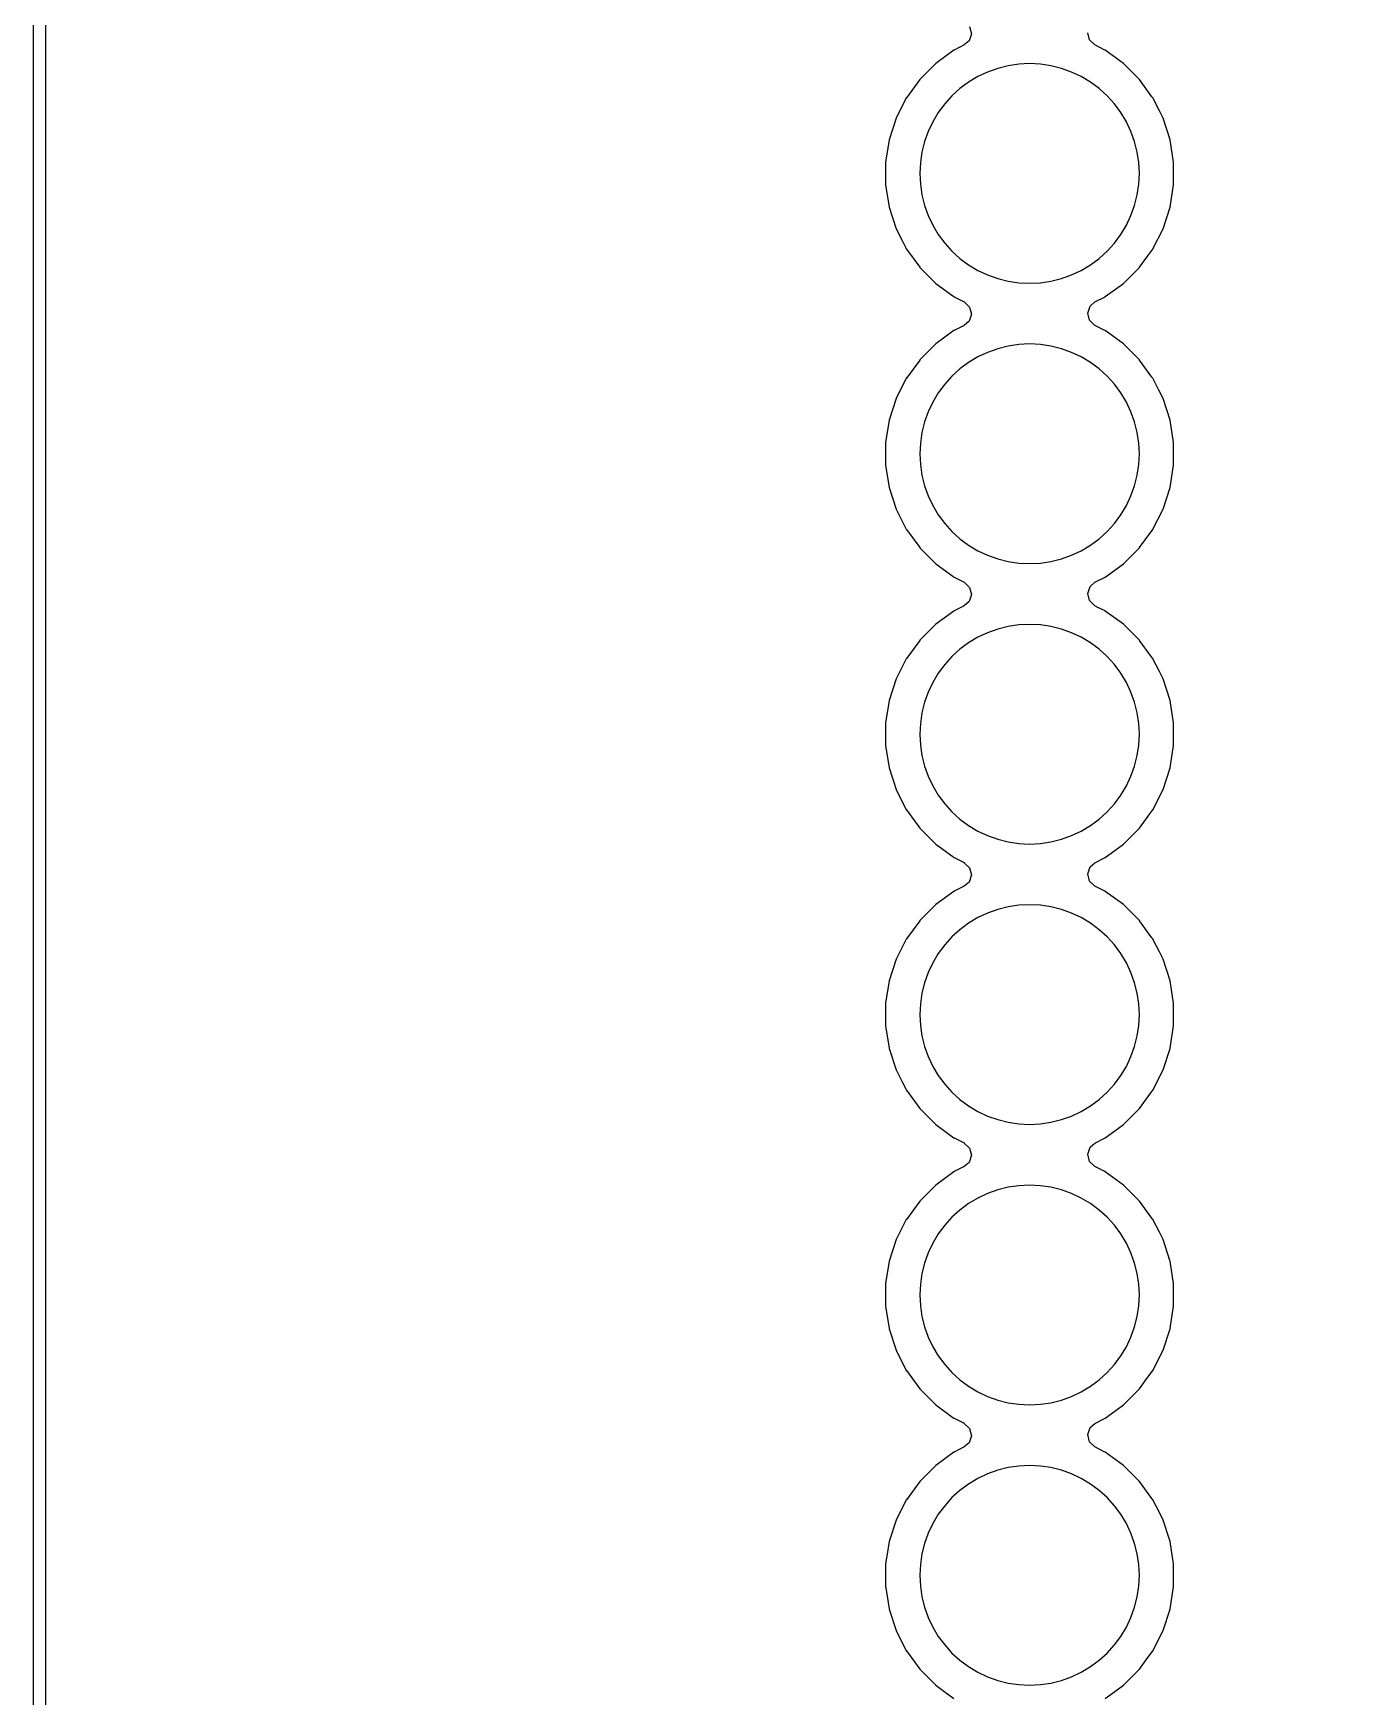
# Model space of a CAD drawing. Header units: metres. Extents: x 92.3 to 181.5, y -134.8 to -50.6.
# Drawn here: x 92.27 to 104.27, y -106.6 to -91.53 of the extents above; entities that cross this region are included whole.
import ezdxf

# ---------------------------------------------------------------- set-up
doc = ezdxf.new("R2010")
doc.units = ezdxf.units.M

msp = doc.modelspace()

# ---------------------------------------------------------------- linework, layer by layer
for points in [[(92.271, -50.576), (92.271, -134.774)], [(92.381, -50.8), (92.381, -134.55), (92.391, -134.6), (92.435, -134.65), (92.5, -134.669), (181.25, -134.669), (181.3, -134.659), (181.35, -134.615), (181.369, -134.55), (181.369, -50.8), (181.359, -50.75), (181.315, -50.7), (181.25, -50.681), (92.5, -50.681), (92.45, -50.691), (92.4, -50.735), (92.381, -50.8)], [(100.757, -91.475), (100.773, -91.54), (100.752, -91.604), (100.708, -91.641), (100.616, -91.688), (100.616, -91.688), (100.616, -91.688), (100.616, -91.688), (100.616, -91.688), (100.616, -91.688), (100.616, -91.689), (100.616, -91.689), (100.616, -91.689), (100.615, -91.689), (100.45, -91.809), (100.45, -91.809), (100.45, -91.809), (100.45, -91.809), (100.45, -91.809), (100.45, -91.809), (100.449, -91.809), (100.449, -91.809), (100.449, -91.809), (100.449, -91.809), (100.304, -91.954), (100.304, -91.954), (100.304, -91.954), (100.304, -91.954), (100.304, -91.955), (100.304, -91.955), (100.304, -91.955), (100.304, -91.955), (100.304, -91.955), (100.304, -91.955), (100.184, -92.12), (100.184, -92.121), (100.184, -92.121), (100.184, -92.121), (100.183, -92.121), (100.183, -92.121), (100.183, -92.121), (100.183, -92.121), (100.183, -92.121), (100.183, -92.121), (100.09, -92.304), (100.09, -92.304), (100.09, -92.304), (100.09, -92.304), (100.09, -92.304), (100.09, -92.304), (100.09, -92.304), (100.09, -92.304), (100.09, -92.304), (100.09, -92.304), (100.027, -92.499), (100.027, -92.499), (100.027, -92.499), (100.027, -92.499), (100.027, -92.499), (100.027, -92.499), (100.027, -92.499), (100.027, -92.499), (100.027, -92.5), (100.027, -92.5), (99.995, -92.702), (99.995, -92.702), (99.995, -92.702), (99.994, -92.702), (99.994, -92.702), (99.994, -92.702), (99.994, -92.702), (99.994, -92.702), (99.994, -92.703), (99.994, -92.703), (99.994, -92.907), (99.994, -92.907), (99.994, -92.908), (99.994, -92.908), (99.994, -92.908), (99.994, -92.908), (99.994, -92.908), (99.995, -92.908), (99.995, -92.908), (99.995, -92.908), (100.027, -93.11), (100.027, -93.11), (100.027, -93.111), (100.027, -93.111), (100.027, -93.111), (100.027, -93.111), (100.027, -93.111), (100.027, -93.111), (100.027, -93.111), (100.027, -93.111), (100.09, -93.306), (100.09, -93.306), (100.09, -93.306), (100.09, -93.306), (100.09, -93.306), (100.09, -93.306), (100.09, -93.306), (100.09, -93.306), (100.09, -93.306), (100.09, -93.306), (100.148, -93.419), (100.175, -93.472), (100.183, -93.489), (100.183, -93.489), (100.183, -93.489), (100.183, -93.489), (100.183, -93.489), (100.183, -93.489), (100.184, -93.489), (100.184, -93.489), (100.184, -93.489), (100.184, -93.49), (100.304, -93.655), (100.304, -93.655), (100.304, -93.655), (100.304, -93.655), (100.304, -93.655), (100.304, -93.655), (100.304, -93.656), (100.304, -93.656), (100.304, -93.656), (100.304, -93.656), (100.449, -93.801), (100.449, -93.801), (100.449, -93.801), (100.449, -93.801), (100.45, -93.801), (100.45, -93.801), (100.45, -93.801), (100.45, -93.801), (100.45, -93.801), (100.45, -93.801), (100.605, -93.914), (100.615, -93.921), (100.616, -93.921), (100.616, -93.921), (100.616, -93.921), (100.616, -93.922), (100.616, -93.922), (100.616, -93.922), (100.616, -93.922), (100.616, -93.922), (100.616, -93.922), (100.708, -93.968), (100.708, -93.969), (100.757, -94.015), (100.773, -94.08), (100.752, -94.144), (100.708, -94.181), (100.616, -94.228), (100.616, -94.228), (100.616, -94.228), (100.616, -94.228), (100.616, -94.228), (100.616, -94.228), (100.616, -94.229), (100.616, -94.229), (100.616, -94.229), (100.615, -94.229), (100.45, -94.349), (100.45, -94.349), (100.45, -94.349), (100.45, -94.349), (100.45, -94.349), (100.45, -94.349), (100.449, -94.349), (100.449, -94.349), (100.449, -94.349), (100.449, -94.349), (100.304, -94.494), (100.304, -94.494), (100.304, -94.494), (100.304, -94.494), (100.304, -94.495), (100.304, -94.495), (100.304, -94.495), (100.304, -94.495), (100.304, -94.495), (100.304, -94.495), (100.184, -94.66), (100.184, -94.661), (100.184, -94.661), (100.184, -94.661), (100.183, -94.661), (100.183, -94.661), (100.183, -94.661), (100.183, -94.661), (100.183, -94.661), (100.183, -94.661), (100.09, -94.844), (100.09, -94.844), (100.09, -94.844), (100.09, -94.844), (100.09, -94.844), (100.09, -94.844), (100.09, -94.844), (100.09, -94.844), (100.09, -94.844), (100.09, -94.844), (100.027, -95.039), (100.027, -95.039), (100.027, -95.039), (100.027, -95.039), (100.027, -95.039), (100.027, -95.039), (100.027, -95.039), (100.027, -95.039), (100.027, -95.04), (100.027, -95.04), (99.995, -95.242), (99.995, -95.242), (99.995, -95.242), (99.994, -95.242), (99.994, -95.242), (99.994, -95.242), (99.994, -95.242), (99.994, -95.242), (99.994, -95.243), (99.994, -95.243), (99.994, -95.447), (99.994, -95.447), (99.994, -95.448), (99.994, -95.448), (99.994, -95.448), (99.994, -95.448), (99.994, -95.448), (99.995, -95.448), (99.995, -95.448), (99.995, -95.448), (100.027, -95.65), (100.027, -95.65), (100.027, -95.651), (100.027, -95.651), (100.027, -95.651), (100.027, -95.651), (100.027, -95.651), (100.027, -95.651), (100.027, -95.651), (100.027, -95.651), (100.09, -95.846), (100.09, -95.846), (100.09, -95.846), (100.09, -95.846), (100.09, -95.846), (100.09, -95.846), (100.09, -95.846), (100.09, -95.846), (100.09, -95.846), (100.09, -95.846), (100.183, -96.029), (100.183, -96.029), (100.183, -96.029), (100.183, -96.029), (100.183, -96.029), (100.183, -96.029), (100.184, -96.029), (100.184, -96.029), (100.184, -96.029), (100.184, -96.03), (100.304, -96.195), (100.304, -96.195), (100.304, -96.195), (100.304, -96.195), (100.304, -96.195), (100.304, -96.195), (100.304, -96.196), (100.304, -96.196), (100.304, -96.196), (100.304, -96.196), (100.449, -96.341), (100.449, -96.341), (100.449, -96.341), (100.449, -96.341), (100.45, -96.341), (100.45, -96.341), (100.45, -96.341), (100.45, -96.341), (100.45, -96.341), (100.45, -96.341), (100.605, -96.454), (100.615, -96.461), (100.616, -96.461), (100.616, -96.461), (100.616, -96.461), (100.616, -96.462), (100.616, -96.462), (100.616, -96.462), (100.616, -96.462), (100.616, -96.462), (100.616, -96.462), (100.708, -96.508), (100.708, -96.509), (100.757, -96.555), (100.773, -96.62), (100.752, -96.684), (100.708, -96.721), (100.616, -96.768), (100.616, -96.768), (100.616, -96.768), (100.616, -96.768), (100.616, -96.768), (100.616, -96.768), (100.616, -96.769), (100.616, -96.769), (100.616, -96.769), (100.615, -96.769), (100.45, -96.889), (100.45, -96.889), (100.45, -96.889), (100.45, -96.889), (100.45, -96.889), (100.45, -96.889), (100.449, -96.889), (100.449, -96.889), (100.449, -96.889), (100.449, -96.889), (100.304, -97.034), (100.304, -97.034), (100.304, -97.034), (100.304, -97.034), (100.304, -97.035), (100.304, -97.035), (100.304, -97.035), (100.304, -97.035), (100.304, -97.035), (100.304, -97.035), (100.184, -97.2), (100.184, -97.201), (100.184, -97.201), (100.184, -97.201), (100.183, -97.201), (100.183, -97.201), (100.183, -97.201), (100.183, -97.201), (100.183, -97.201), (100.183, -97.201), (100.09, -97.384), (100.09, -97.384), (100.09, -97.384), (100.09, -97.384), (100.09, -97.384), (100.09, -97.384), (100.09, -97.384), (100.09, -97.384), (100.09, -97.384), (100.09, -97.384), (100.027, -97.579), (100.027, -97.579), (100.027, -97.579), (100.027, -97.579), (100.027, -97.579), (100.027, -97.579), (100.027, -97.579), (100.027, -97.579), (100.027, -97.58), (100.027, -97.58), (99.995, -97.782), (99.995, -97.782), (99.995, -97.782), (99.994, -97.782), (99.994, -97.782), (99.994, -97.782), (99.994, -97.782), (99.994, -97.782), (99.994, -97.783), (99.994, -97.783), (99.994, -97.987), (99.994, -97.987), (99.994, -97.988), (99.994, -97.988), (99.994, -97.988), (99.994, -97.988), (99.994, -97.988), (99.995, -97.988), (99.995, -97.988), (99.995, -97.988), (100.027, -98.19), (100.027, -98.19), (100.027, -98.191), (100.027, -98.191), (100.027, -98.191), (100.027, -98.191), (100.027, -98.191), (100.027, -98.191), (100.027, -98.191), (100.027, -98.191), (100.09, -98.386), (100.09, -98.386), (100.09, -98.386), (100.09, -98.386), (100.09, -98.386), (100.09, -98.386), (100.09, -98.386), (100.09, -98.386), (100.09, -98.386), (100.09, -98.386), (100.183, -98.569), (100.183, -98.569), (100.183, -98.569), (100.183, -98.569), (100.183, -98.569), (100.183, -98.569), (100.184, -98.569), (100.184, -98.569), (100.184, -98.569), (100.184, -98.57), (100.304, -98.735), (100.304, -98.735), (100.304, -98.735), (100.304, -98.735), (100.304, -98.735), (100.304, -98.735), (100.304, -98.736), (100.304, -98.736), (100.304, -98.736), (100.304, -98.736), (100.449, -98.881), (100.449, -98.881), (100.449, -98.881), (100.449, -98.881), (100.45, -98.881), (100.45, -98.881), (100.45, -98.881), (100.45, -98.881), (100.45, -98.881), (100.45, -98.881), (100.605, -98.994), (100.615, -99.001), (100.616, -99.001), (100.616, -99.001), (100.616, -99.001), (100.616, -99.002), (100.616, -99.002), (100.616, -99.002), (100.616, -99.002), (100.616, -99.002), (100.616, -99.002), (100.708, -99.048), (100.708, -99.049), (100.757, -99.095), (100.773, -99.16), (100.752, -99.224), (100.708, -99.261), (100.616, -99.308), (100.616, -99.308), (100.616, -99.308), (100.616, -99.308), (100.616, -99.308), (100.616, -99.308), (100.616, -99.309), (100.616, -99.309), (100.616, -99.309), (100.615, -99.309), (100.45, -99.429), (100.45, -99.429), (100.45, -99.429), (100.45, -99.429), (100.45, -99.429), (100.45, -99.429), (100.449, -99.429), (100.449, -99.429), (100.449, -99.429), (100.449, -99.429), (100.304, -99.574), (100.304, -99.574), (100.304, -99.574), (100.304, -99.574), (100.304, -99.575), (100.304, -99.575), (100.304, -99.575), (100.304, -99.575), (100.304, -99.575), (100.304, -99.575), (100.184, -99.74), (100.184, -99.741), (100.184, -99.741), (100.184, -99.741), (100.183, -99.741), (100.183, -99.741), (100.183, -99.741), (100.183, -99.741), (100.183, -99.741), (100.183, -99.741), (100.09, -99.924), (100.09, -99.924), (100.09, -99.924), (100.09, -99.924), (100.09, -99.924), (100.09, -99.924), (100.09, -99.924), (100.09, -99.924), (100.09, -99.924), (100.09, -99.924), (100.027, -100.119), (100.027, -100.119), (100.027, -100.119), (100.027, -100.119), (100.027, -100.119), (100.027, -100.119), (100.027, -100.119), (100.027, -100.119), (100.027, -100.12), (100.027, -100.12), (99.995, -100.322), (99.995, -100.322), (99.995, -100.322), (99.994, -100.322), (99.994, -100.322), (99.994, -100.322), (99.994, -100.322), (99.994, -100.322), (99.994, -100.323), (99.994, -100.323), (99.994, -100.527), (99.994, -100.527), (99.994, -100.528), (99.994, -100.528), (99.994, -100.528), (99.994, -100.528), (99.994, -100.528), (99.995, -100.528), (99.995, -100.528), (99.995, -100.528), (100.027, -100.73), (100.027, -100.73), (100.027, -100.731), (100.027, -100.731), (100.027, -100.731), (100.027, -100.731), (100.027, -100.731), (100.027, -100.731), (100.027, -100.731), (100.027, -100.731), (100.09, -100.926), (100.09, -100.926), (100.09, -100.926), (100.09, -100.926), (100.09, -100.926), (100.09, -100.926), (100.09, -100.926), (100.09, -100.926), (100.09, -100.926), (100.09, -100.926), (100.148, -101.039), (100.178, -101.099), (100.183, -101.109), (100.183, -101.109), (100.183, -101.109), (100.183, -101.109), (100.183, -101.109), (100.183, -101.109), (100.184, -101.109), (100.184, -101.109), (100.184, -101.109), (100.184, -101.11), (100.304, -101.275), (100.304, -101.275), (100.304, -101.275), (100.304, -101.275), (100.304, -101.275), (100.304, -101.275), (100.304, -101.276), (100.304, -101.276), (100.304, -101.276), (100.304, -101.276), (100.449, -101.421), (100.449, -101.421), (100.449, -101.421), (100.449, -101.421), (100.45, -101.421), (100.45, -101.421), (100.45, -101.421), (100.45, -101.421), (100.45, -101.421), (100.45, -101.421), (100.568, -101.507), (100.615, -101.541), (100.616, -101.541), (100.616, -101.541), (100.616, -101.541), (100.616, -101.542), (100.616, -101.542), (100.616, -101.542), (100.616, -101.542), (100.616, -101.542), (100.616, -101.542), (100.708, -101.588), (100.708, -101.589), (100.757, -101.635), (100.773, -101.7), (100.752, -101.764), (100.708, -101.801), (100.616, -101.848), (100.616, -101.848), (100.616, -101.848), (100.616, -101.848), (100.616, -101.848), (100.616, -101.848), (100.616, -101.849), (100.616, -101.849), (100.616, -101.849), (100.615, -101.849), (100.45, -101.969), (100.45, -101.969), (100.45, -101.969), (100.45, -101.969), (100.45, -101.969), (100.45, -101.969), (100.449, -101.969), (100.449, -101.969), (100.449, -101.969), (100.449, -101.969), (100.304, -102.114), (100.304, -102.114), (100.304, -102.114), (100.304, -102.114), (100.304, -102.115), (100.304, -102.115), (100.304, -102.115), (100.304, -102.115), (100.304, -102.115), (100.304, -102.115), (100.184, -102.28), (100.184, -102.281), (100.184, -102.281), (100.184, -102.281), (100.183, -102.281), (100.183, -102.281), (100.183, -102.281), (100.183, -102.281), (100.183, -102.281), (100.183, -102.281), (100.09, -102.464), (100.09, -102.464), (100.09, -102.464), (100.09, -102.464), (100.09, -102.464), (100.09, -102.464), (100.09, -102.464), (100.09, -102.464), (100.09, -102.464), (100.09, -102.464), (100.027, -102.659), (100.027, -102.659), (100.027, -102.659), (100.027, -102.659), (100.027, -102.659), (100.027, -102.659), (100.027, -102.659), (100.027, -102.659), (100.027, -102.66), (100.027, -102.66), (99.995, -102.862), (99.995, -102.862), (99.995, -102.862), (99.994, -102.862), (99.994, -102.862), (99.994, -102.862), (99.994, -102.862), (99.994, -102.862), (99.994, -102.863), (99.994, -102.863), (99.994, -103.067), (99.994, -103.067), (99.994, -103.068), (99.994, -103.068), (99.994, -103.068), (99.994, -103.068), (99.994, -103.068), (99.995, -103.068), (99.995, -103.068), (99.995, -103.068), (100.027, -103.27), (100.027, -103.27), (100.027, -103.271), (100.027, -103.271), (100.027, -103.271), (100.027, -103.271), (100.027, -103.271), (100.027, -103.271), (100.027, -103.271), (100.027, -103.271), (100.09, -103.466), (100.09, -103.466), (100.09, -103.466), (100.09, -103.466), (100.09, -103.466), (100.09, -103.466), (100.09, -103.466), (100.09, -103.466), (100.09, -103.466), (100.09, -103.466), (100.183, -103.649), (100.183, -103.649), (100.183, -103.649), (100.183, -103.649), (100.183, -103.649), (100.183, -103.649), (100.184, -103.649), (100.184, -103.649), (100.184, -103.649), (100.184, -103.65), (100.304, -103.815), (100.304, -103.815), (100.304, -103.815), (100.304, -103.815), (100.304, -103.815), (100.304, -103.815), (100.304, -103.816), (100.304, -103.816), (100.304, -103.816), (100.304, -103.816), (100.449, -103.961), (100.449, -103.961), (100.449, -103.961), (100.449, -103.961), (100.45, -103.961), (100.45, -103.961), (100.45, -103.961), (100.45, -103.961), (100.45, -103.961), (100.45, -103.961), (100.605, -104.074), (100.615, -104.081), (100.616, -104.081), (100.616, -104.081), (100.616, -104.081), (100.616, -104.082), (100.616, -104.082), (100.616, -104.082), (100.616, -104.082), (100.616, -104.082), (100.616, -104.082), (100.708, -104.128), (100.708, -104.129), (100.757, -104.175), (100.773, -104.24), (100.752, -104.304), (100.708, -104.341), (100.616, -104.388), (100.616, -104.388), (100.616, -104.388), (100.616, -104.388), (100.616, -104.388), (100.616, -104.388), (100.616, -104.389), (100.616, -104.389), (100.616, -104.389), (100.615, -104.389), (100.45, -104.509), (100.45, -104.509), (100.45, -104.509), (100.45, -104.509), (100.45, -104.509), (100.45, -104.509), (100.449, -104.509), (100.449, -104.509), (100.449, -104.509), (100.449, -104.509), (100.304, -104.654), (100.304, -104.654), (100.304, -104.654), (100.304, -104.654), (100.304, -104.655), (100.304, -104.655), (100.304, -104.655), (100.304, -104.655), (100.304, -104.655), (100.304, -104.655), (100.184, -104.82), (100.184, -104.821), (100.184, -104.821), (100.184, -104.821), (100.183, -104.821), (100.183, -104.821), (100.183, -104.821), (100.183, -104.821), (100.183, -104.821), (100.183, -104.821), (100.09, -105.004), (100.09, -105.004), (100.09, -105.004), (100.09, -105.004), (100.09, -105.004), (100.09, -105.004), (100.09, -105.004), (100.09, -105.004), (100.09, -105.004), (100.09, -105.004), (100.027, -105.199), (100.027, -105.199), (100.027, -105.199), (100.027, -105.199), (100.027, -105.199), (100.027, -105.199), (100.027, -105.199), (100.027, -105.199), (100.027, -105.2), (100.027, -105.2), (100.006, -105.332), (99.995, -105.402), (99.995, -105.402), (99.995, -105.402), (99.994, -105.402), (99.994, -105.402), (99.994, -105.402), (99.994, -105.402), (99.994, -105.402), (99.994, -105.403), (99.994, -105.403), (99.994, -105.607), (99.994, -105.607), (99.994, -105.608), (99.994, -105.608), (99.994, -105.608), (99.994, -105.608), (99.994, -105.608), (99.995, -105.608), (99.995, -105.608), (99.995, -105.608), (99.996, -105.617), (100.027, -105.81), (100.027, -105.81), (100.027, -105.811), (100.027, -105.811), (100.027, -105.811), (100.027, -105.811), (100.027, -105.811), (100.027, -105.811), (100.027, -105.811), (100.027, -105.811), (100.09, -106.006), (100.09, -106.006), (100.09, -106.006), (100.09, -106.006), (100.09, -106.006), (100.09, -106.006), (100.09, -106.006), (100.09, -106.006), (100.09, -106.006), (100.09, -106.006), (100.14, -106.105), (100.175, -106.173), (100.183, -106.189), (100.183, -106.189), (100.183, -106.189), (100.183, -106.189), (100.183, -106.189), (100.183, -106.189), (100.184, -106.189), (100.184, -106.189), (100.184, -106.189), (100.184, -106.19), (100.304, -106.355), (100.304, -106.355), (100.304, -106.355), (100.304, -106.355), (100.304, -106.355), (100.304, -106.355), (100.304, -106.356), (100.304, -106.356), (100.304, -106.356), (100.304, -106.356), (100.449, -106.501), (100.449, -106.501), (100.449, -106.501), (100.449, -106.501), (100.45, -106.501), (100.45, -106.501), (100.45, -106.501), (100.45, -106.501), (100.45, -106.501), (100.45, -106.501), (100.536, -106.564), (100.615, -106.621)], [(101.985, -106.621), (102.072, -106.558), (102.15, -106.501), (102.15, -106.501), (102.15, -106.501), (102.15, -106.501), (102.15, -106.501), (102.15, -106.501), (102.151, -106.501), (102.151, -106.501), (102.151, -106.501), (102.151, -106.501), (102.296, -106.356), (102.296, -106.356), (102.296, -106.356), (102.296, -106.356), (102.296, -106.355), (102.296, -106.355), (102.296, -106.355), (102.296, -106.355), (102.296, -106.355), (102.296, -106.355), (102.357, -106.271), (102.416, -106.19), (102.416, -106.189), (102.416, -106.189), (102.416, -106.189), (102.417, -106.189), (102.417, -106.189), (102.417, -106.189), (102.417, -106.189), (102.417, -106.189), (102.417, -106.189), (102.51, -106.006), (102.51, -106.006), (102.51, -106.006), (102.51, -106.006), (102.51, -106.006), (102.51, -106.006), (102.51, -106.006), (102.51, -106.006), (102.51, -106.006), (102.51, -106.006), (102.573, -105.811), (102.573, -105.811), (102.573, -105.811), (102.573, -105.811), (102.573, -105.811), (102.573, -105.811), (102.573, -105.811), (102.573, -105.811), (102.573, -105.81), (102.573, -105.81), (102.605, -105.608), (102.605, -105.608), (102.605, -105.608), (102.605, -105.608), (102.605, -105.608), (102.605, -105.608), (102.605, -105.608), (102.605, -105.608), (102.605, -105.607), (102.605, -105.607), (102.605, -105.403), (102.605, -105.403), (102.605, -105.402), (102.605, -105.402), (102.605, -105.402), (102.605, -105.402), (102.605, -105.402), (102.605, -105.402), (102.605, -105.402), (102.605, -105.402), (102.573, -105.2), (102.573, -105.2), (102.573, -105.199), (102.573, -105.199), (102.573, -105.199), (102.573, -105.199), (102.573, -105.199), (102.573, -105.199), (102.573, -105.199), (102.573, -105.199), (102.51, -105.004), (102.51, -105.004), (102.51, -105.004), (102.51, -105.004), (102.51, -105.004), (102.51, -105.004), (102.51, -105.004), (102.51, -105.004), (102.51, -105.004), (102.476, -104.937), (102.417, -104.821), (102.417, -104.821), (102.417, -104.821), (102.417, -104.821), (102.417, -104.821), (102.417, -104.821), (102.416, -104.821), (102.416, -104.821), (102.416, -104.821), (102.416, -104.82), (102.409, -104.81), (102.296, -104.655), (102.296, -104.655), (102.296, -104.655), (102.296, -104.655), (102.296, -104.655), (102.296, -104.655), (102.296, -104.654), (102.296, -104.654), (102.296, -104.654), (102.296, -104.654), (102.151, -104.509), (102.151, -104.509), (102.151, -104.509), (102.151, -104.509), (102.15, -104.509), (102.15, -104.509), (102.15, -104.509), (102.15, -104.509), (102.15, -104.509), (102.15, -104.509), (101.985, -104.389), (101.984, -104.389), (101.984, -104.389), (101.984, -104.389), (101.984, -104.388), (101.984, -104.388), (101.984, -104.388), (101.984, -104.388), (101.984, -104.388), (101.984, -104.388), (101.977, -104.385), (101.892, -104.341), (101.843, -104.295), (101.827, -104.23), (101.848, -104.166), (101.892, -104.129), (101.984, -104.082), (101.984, -104.082), (101.984, -104.082), (101.984, -104.082), (101.984, -104.082), (101.984, -104.082), (101.984, -104.081), (101.984, -104.081), (101.984, -104.081), (101.985, -104.081), (102.006, -104.066), (102.15, -103.961), (102.15, -103.961), (102.15, -103.961), (102.15, -103.961), (102.15, -103.961), (102.15, -103.961), (102.151, -103.961), (102.151, -103.961), (102.151, -103.961), (102.151, -103.961), (102.296, -103.816), (102.296, -103.816), (102.296, -103.816), (102.296, -103.816), (102.296, -103.815), (102.296, -103.815), (102.296, -103.815), (102.296, -103.815), (102.296, -103.815), (102.296, -103.815), (102.349, -103.743), (102.416, -103.65), (102.416, -103.649), (102.416, -103.649), (102.416, -103.649), (102.417, -103.649), (102.417, -103.649), (102.417, -103.649), (102.417, -103.649), (102.417, -103.649), (102.417, -103.649), (102.51, -103.466), (102.51, -103.466), (102.51, -103.466), (102.51, -103.466), (102.51, -103.466), (102.51, -103.466), (102.51, -103.466), (102.51, -103.466), (102.51, -103.466), (102.51, -103.466), (102.573, -103.271), (102.573, -103.271), (102.573, -103.271), (102.573, -103.271), (102.573, -103.271), (102.573, -103.271), (102.573, -103.271), (102.573, -103.271), (102.573, -103.27), (102.573, -103.27), (102.605, -103.068), (102.605, -103.068), (102.605, -103.068), (102.605, -103.068), (102.605, -103.068), (102.605, -103.068), (102.605, -103.068), (102.605, -103.068), (102.605, -103.067), (102.605, -103.067), (102.605, -102.863), (102.605, -102.863), (102.605, -102.862), (102.605, -102.862), (102.605, -102.862), (102.605, -102.862), (102.605, -102.862), (102.605, -102.862), (102.605, -102.862), (102.605, -102.862), (102.573, -102.66), (102.573, -102.66), (102.573, -102.659), (102.573, -102.659), (102.573, -102.659), (102.573, -102.659), (102.573, -102.659), (102.573, -102.659), (102.573, -102.659), (102.573, -102.659), (102.571, -102.653), (102.51, -102.464), (102.51, -102.464), (102.51, -102.464), (102.51, -102.464), (102.51, -102.464), (102.51, -102.464), (102.51, -102.464), (102.51, -102.464), (102.51, -102.464), (102.51, -102.464), (102.476, -102.397), (102.417, -102.281), (102.417, -102.281), (102.417, -102.281), (102.417, -102.281), (102.417, -102.281), (102.417, -102.281), (102.416, -102.281), (102.416, -102.281), (102.416, -102.281), (102.416, -102.28), (102.409, -102.27), (102.296, -102.115), (102.296, -102.115), (102.296, -102.115), (102.296, -102.115), (102.296, -102.115), (102.296, -102.115), (102.296, -102.114), (102.296, -102.114), (102.296, -102.114), (102.296, -102.114), (102.151, -101.969), (102.151, -101.969), (102.151, -101.969), (102.151, -101.969), (102.15, -101.969), (102.15, -101.969), (102.15, -101.969), (102.15, -101.969), (102.15, -101.969), (102.15, -101.969), (101.985, -101.849), (101.984, -101.849), (101.984, -101.849), (101.984, -101.849), (101.984, -101.848), (101.984, -101.848), (101.984, -101.848), (101.984, -101.848), (101.984, -101.848), (101.984, -101.848), (101.977, -101.845), (101.892, -101.801), (101.843, -101.755), (101.827, -101.69), (101.848, -101.626), (101.892, -101.589), (101.984, -101.542), (101.984, -101.542), (101.984, -101.542), (101.984, -101.542), (101.984, -101.542), (101.984, -101.542), (101.984, -101.541), (101.984, -101.541), (101.984, -101.541), (101.985, -101.541), (102.105, -101.454), (102.15, -101.421), (102.15, -101.421), (102.15, -101.421), (102.15, -101.421), (102.15, -101.421), (102.15, -101.421), (102.151, -101.421), (102.151, -101.421), (102.151, -101.421), (102.151, -101.421), (102.296, -101.276), (102.296, -101.276), (102.296, -101.276), (102.296, -101.276), (102.296, -101.275), (102.296, -101.275), (102.296, -101.275), (102.296, -101.275), (102.296, -101.275), (102.296, -101.275), (102.399, -101.133), (102.416, -101.11), (102.416, -101.109), (102.416, -101.109), (102.416, -101.109), (102.417, -101.109), (102.417, -101.109), (102.417, -101.109), (102.417, -101.109), (102.417, -101.109), (102.417, -101.109), (102.51, -100.926), (102.51, -100.926), (102.51, -100.926), (102.51, -100.926), (102.51, -100.926), (102.51, -100.926), (102.51, -100.926), (102.51, -100.926), (102.51, -100.926), (102.51, -100.926), (102.573, -100.731), (102.573, -100.731), (102.573, -100.731), (102.573, -100.731), (102.573, -100.731), (102.573, -100.731), (102.573, -100.731), (102.573, -100.731), (102.573, -100.73), (102.573, -100.73), (102.605, -100.528), (102.605, -100.528), (102.605, -100.528), (102.605, -100.528), (102.605, -100.528), (102.605, -100.528), (102.605, -100.528), (102.605, -100.528), (102.605, -100.527), (102.605, -100.527), (102.605, -100.323), (102.605, -100.323), (102.605, -100.322), (102.605, -100.322), (102.605, -100.322), (102.605, -100.322), (102.605, -100.322), (102.605, -100.322), (102.605, -100.322), (102.605, -100.322), (102.573, -100.12), (102.573, -100.12), (102.573, -100.119), (102.573, -100.119), (102.573, -100.119), (102.573, -100.119), (102.573, -100.119), (102.573, -100.119), (102.573, -100.119), (102.573, -100.119), (102.51, -99.924), (102.51, -99.924), (102.51, -99.924), (102.51, -99.924), (102.51, -99.924), (102.51, -99.924), (102.51, -99.924), (102.51, -99.924), (102.51, -99.924), (102.476, -99.857), (102.417, -99.741), (102.417, -99.741), (102.417, -99.741), (102.417, -99.741), (102.417, -99.741), (102.417, -99.741), (102.416, -99.741), (102.416, -99.741), (102.416, -99.741), (102.416, -99.74), (102.409, -99.73), (102.296, -99.575), (102.296, -99.575), (102.296, -99.575), (102.296, -99.575), (102.296, -99.575), (102.296, -99.575), (102.296, -99.574), (102.296, -99.574), (102.296, -99.574), (102.296, -99.574), (102.151, -99.429), (102.151, -99.429), (102.151, -99.429), (102.151, -99.429), (102.15, -99.429), (102.15, -99.429), (102.15, -99.429), (102.15, -99.429), (102.15, -99.429), (102.15, -99.429), (101.985, -99.309), (101.984, -99.309), (101.984, -99.309), (101.984, -99.309), (101.984, -99.308), (101.984, -99.308), (101.984, -99.308), (101.984, -99.308), (101.984, -99.308), (101.984, -99.308), (101.977, -99.305), (101.892, -99.261), (101.843, -99.215), (101.827, -99.15), (101.848, -99.086), (101.892, -99.049), (101.984, -99.002), (101.984, -99.002), (101.984, -99.002), (101.984, -99.002), (101.984, -99.002), (101.984, -99.002), (101.984, -99.001), (101.984, -99.001), (101.984, -99.001), (101.985, -99.001), (102.006, -98.986), (102.15, -98.881), (102.15, -98.881), (102.15, -98.881), (102.15, -98.881), (102.15, -98.881), (102.15, -98.881), (102.151, -98.881), (102.151, -98.881), (102.151, -98.881), (102.151, -98.881), (102.296, -98.736), (102.296, -98.736), (102.296, -98.736), (102.296, -98.736), (102.296, -98.735), (102.296, -98.735), (102.296, -98.735), (102.296, -98.735), (102.296, -98.735), (102.296, -98.735), (102.391, -98.605), (102.416, -98.57), (102.416, -98.569), (102.416, -98.569), (102.416, -98.569), (102.417, -98.569), (102.417, -98.569), (102.417, -98.569), (102.417, -98.569), (102.417, -98.569), (102.417, -98.569), (102.51, -98.386), (102.51, -98.386), (102.51, -98.386), (102.51, -98.386), (102.51, -98.386), (102.51, -98.386), (102.51, -98.386), (102.51, -98.386), (102.51, -98.386), (102.51, -98.386), (102.573, -98.191), (102.573, -98.191), (102.573, -98.191), (102.573, -98.191), (102.573, -98.191), (102.573, -98.191), (102.573, -98.191), (102.573, -98.191), (102.573, -98.19), (102.573, -98.19), (102.605, -97.988), (102.605, -97.988), (102.605, -97.988), (102.605, -97.988), (102.605, -97.988), (102.605, -97.988), (102.605, -97.988), (102.605, -97.988), (102.605, -97.987), (102.605, -97.987), (102.605, -97.783), (102.605, -97.783), (102.605, -97.782), (102.605, -97.782), (102.605, -97.782), (102.605, -97.782), (102.605, -97.782), (102.605, -97.782), (102.605, -97.782), (102.605, -97.782), (102.573, -97.58), (102.573, -97.58), (102.573, -97.579), (102.573, -97.579), (102.573, -97.579), (102.573, -97.579), (102.573, -97.579), (102.573, -97.579), (102.573, -97.579), (102.573, -97.579), (102.51, -97.384), (102.51, -97.384), (102.51, -97.384), (102.51, -97.384), (102.51, -97.384), (102.51, -97.384), (102.51, -97.384), (102.51, -97.384), (102.51, -97.384), (102.476, -97.317), (102.417, -97.201), (102.417, -97.201), (102.417, -97.201), (102.417, -97.201), (102.417, -97.201), (102.417, -97.201), (102.416, -97.201), (102.416, -97.201), (102.416, -97.201), (102.416, -97.2), (102.402, -97.18), (102.296, -97.035), (102.296, -97.035), (102.296, -97.035), (102.296, -97.035), (102.296, -97.035), (102.296, -97.035), (102.296, -97.034), (102.296, -97.034), (102.296, -97.034), (102.296, -97.034), (102.151, -96.889), (102.151, -96.889), (102.151, -96.889), (102.151, -96.889), (102.15, -96.889), (102.15, -96.889), (102.15, -96.889), (102.15, -96.889), (102.15, -96.889), (102.15, -96.889), (101.985, -96.769), (101.984, -96.769), (101.984, -96.769), (101.984, -96.769), (101.984, -96.768), (101.984, -96.768), (101.984, -96.768), (101.984, -96.768), (101.984, -96.768), (101.984, -96.768), (101.92, -96.736), (101.892, -96.721), (101.843, -96.675), (101.827, -96.61), (101.848, -96.546), (101.892, -96.509), (101.984, -96.462), (101.984, -96.462), (101.984, -96.462), (101.984, -96.462), (101.984, -96.462), (101.984, -96.462), (101.984, -96.461), (101.984, -96.461), (101.984, -96.461), (101.985, -96.461), (102.006, -96.446), (102.15, -96.341), (102.15, -96.341), (102.15, -96.341), (102.15, -96.341), (102.15, -96.341), (102.15, -96.341), (102.151, -96.341), (102.151, -96.341), (102.151, -96.341), (102.151, -96.341), (102.296, -96.196), (102.296, -96.196), (102.296, -96.196), (102.296, -96.196), (102.296, -96.195), (102.296, -96.195), (102.296, -96.195), (102.296, -96.195), (102.296, -96.195), (102.296, -96.195), (102.349, -96.123), (102.416, -96.03), (102.416, -96.029), (102.416, -96.029), (102.416, -96.029), (102.417, -96.029), (102.417, -96.029), (102.417, -96.029), (102.417, -96.029), (102.417, -96.029), (102.417, -96.029), (102.51, -95.846), (102.51, -95.846), (102.51, -95.846), (102.51, -95.846), (102.51, -95.846), (102.51, -95.846), (102.51, -95.846), (102.51, -95.846), (102.51, -95.846), (102.51, -95.846), (102.573, -95.651), (102.573, -95.651), (102.573, -95.651), (102.573, -95.651), (102.573, -95.651), (102.573, -95.651), (102.573, -95.651), (102.573, -95.651), (102.573, -95.65), (102.573, -95.65), (102.605, -95.448), (102.605, -95.448), (102.605, -95.448), (102.605, -95.448), (102.605, -95.448), (102.605, -95.448), (102.605, -95.448), (102.605, -95.448), (102.605, -95.447), (102.605, -95.447), (102.605, -95.243), (102.605, -95.243), (102.605, -95.242), (102.605, -95.242), (102.605, -95.242), (102.605, -95.242), (102.605, -95.242), (102.605, -95.242), (102.605, -95.242), (102.605, -95.242), (102.573, -95.04), (102.573, -95.04), (102.573, -95.039), (102.573, -95.039), (102.573, -95.039), (102.573, -95.039), (102.573, -95.039), (102.573, -95.039), (102.573, -95.039), (102.573, -95.039), (102.51, -94.844), (102.51, -94.844), (102.51, -94.844), (102.51, -94.844), (102.51, -94.844), (102.51, -94.844), (102.51, -94.844), (102.51, -94.844), (102.51, -94.844), (102.472, -94.769), (102.417, -94.661), (102.417, -94.661), (102.417, -94.661), (102.417, -94.661), (102.417, -94.661), (102.417, -94.661), (102.416, -94.661), (102.416, -94.661), (102.416, -94.661), (102.416, -94.66), (102.408, -94.649), (102.296, -94.495), (102.296, -94.495), (102.296, -94.495), (102.296, -94.495), (102.296, -94.495), (102.296, -94.495), (102.296, -94.494), (102.296, -94.494), (102.296, -94.494), (102.296, -94.494), (102.151, -94.349), (102.151, -94.349), (102.151, -94.349), (102.151, -94.349), (102.15, -94.349), (102.15, -94.349), (102.15, -94.349), (102.15, -94.349), (102.15, -94.349), (102.15, -94.349), (101.985, -94.229), (101.984, -94.229), (101.984, -94.229), (101.984, -94.229), (101.984, -94.228), (101.984, -94.228), (101.984, -94.228), (101.984, -94.228), (101.984, -94.228), (101.984, -94.228), (101.977, -94.225), (101.892, -94.181), (101.843, -94.135), (101.827, -94.07), (101.848, -94.006), (101.892, -93.969), (101.984, -93.922), (101.984, -93.922), (101.984, -93.922), (101.984, -93.922), (101.984, -93.922), (101.984, -93.922), (101.984, -93.921), (101.984, -93.921), (101.984, -93.921), (101.985, -93.921), (102.006, -93.906), (102.15, -93.801), (102.15, -93.801), (102.15, -93.801), (102.15, -93.801), (102.15, -93.801), (102.15, -93.801), (102.151, -93.801), (102.151, -93.801), (102.151, -93.801), (102.151, -93.801), (102.296, -93.656), (102.296, -93.656), (102.296, -93.656), (102.296, -93.656), (102.296, -93.655), (102.296, -93.655), (102.296, -93.655), (102.296, -93.655), (102.296, -93.655), (102.296, -93.655), (102.371, -93.552), (102.416, -93.49), (102.416, -93.489), (102.416, -93.489), (102.416, -93.489), (102.417, -93.489), (102.417, -93.489), (102.417, -93.489), (102.417, -93.489), (102.417, -93.489), (102.417, -93.489), (102.51, -93.306), (102.51, -93.306), (102.51, -93.306), (102.51, -93.306), (102.51, -93.306), (102.51, -93.306), (102.51, -93.306), (102.51, -93.306), (102.51, -93.306), (102.51, -93.306), (102.573, -93.111), (102.573, -93.111), (102.573, -93.111), (102.573, -93.111), (102.573, -93.111), (102.573, -93.111), (102.573, -93.111), (102.573, -93.111), (102.573, -93.11), (102.573, -93.11), (102.605, -92.908), (102.605, -92.908), (102.605, -92.908), (102.605, -92.908), (102.605, -92.908), (102.605, -92.908), (102.605, -92.908), (102.605, -92.908), (102.605, -92.907), (102.605, -92.907), (102.605, -92.703), (102.605, -92.703), (102.605, -92.702), (102.605, -92.702), (102.605, -92.702), (102.605, -92.702), (102.605, -92.702), (102.605, -92.702), (102.605, -92.702), (102.605, -92.702), (102.573, -92.5), (102.573, -92.5), (102.573, -92.499), (102.573, -92.499), (102.573, -92.499), (102.573, -92.499), (102.573, -92.499), (102.573, -92.499), (102.573, -92.499), (102.573, -92.499), (102.51, -92.304), (102.51, -92.304), (102.51, -92.304), (102.51, -92.304), (102.51, -92.304), (102.51, -92.304), (102.51, -92.304), (102.51, -92.304), (102.51, -92.304), (102.476, -92.237), (102.417, -92.121), (102.417, -92.121), (102.417, -92.121), (102.417, -92.121), (102.417, -92.121), (102.417, -92.121), (102.416, -92.121), (102.416, -92.121), (102.416, -92.121), (102.416, -92.12), (102.409, -92.11), (102.296, -91.955), (102.296, -91.955), (102.296, -91.955), (102.296, -91.955), (102.296, -91.955), (102.296, -91.955), (102.296, -91.954), (102.296, -91.954), (102.296, -91.954), (102.296, -91.954), (102.151, -91.809), (102.151, -91.809), (102.151, -91.809), (102.151, -91.809), (102.15, -91.809), (102.15, -91.809), (102.15, -91.809), (102.15, -91.809), (102.15, -91.809), (102.15, -91.809), (101.985, -91.689), (101.984, -91.689), (101.984, -91.689), (101.984, -91.689), (101.984, -91.688), (101.984, -91.688), (101.984, -91.688), (101.984, -91.688), (101.984, -91.688), (101.984, -91.688), (101.977, -91.685), (101.892, -91.641), (101.843, -91.595), (101.827, -91.53)], [(102.295, -92.805), (102.29, -92.707), (102.276, -92.611), (102.252, -92.516), (102.219, -92.424), (102.178, -92.336), (102.127, -92.252), (102.069, -92.174), (102.004, -92.101), (101.931, -92.036), (101.853, -91.978), (101.769, -91.927), (101.681, -91.886), (101.589, -91.853), (101.494, -91.829), (101.398, -91.815), (101.3, -91.81), (101.202, -91.815), (101.106, -91.829), (101.011, -91.853), (100.919, -91.886), (100.831, -91.927), (100.747, -91.978), (100.669, -92.036), (100.596, -92.101), (100.531, -92.174), (100.473, -92.252), (100.422, -92.336), (100.381, -92.424), (100.348, -92.516), (100.324, -92.611), (100.31, -92.707), (100.305, -92.805), (100.31, -92.903), (100.324, -92.999), (100.348, -93.094), (100.381, -93.186), (100.422, -93.274), (100.473, -93.358), (100.531, -93.436), (100.596, -93.509), (100.669, -93.574), (100.747, -93.632), (100.831, -93.683), (100.919, -93.724), (101.011, -93.757), (101.106, -93.781), (101.202, -93.795), (101.3, -93.8), (101.398, -93.795), (101.494, -93.781), (101.589, -93.757), (101.681, -93.724), (101.769, -93.683), (101.853, -93.632), (101.931, -93.574), (102.004, -93.509), (102.069, -93.436), (102.127, -93.358), (102.178, -93.274), (102.219, -93.186), (102.252, -93.094), (102.276, -92.999), (102.29, -92.903), (102.295, -92.805)], [(102.295, -95.345), (102.29, -95.247), (102.276, -95.151), (102.252, -95.056), (102.219, -94.964), (102.178, -94.876), (102.127, -94.792), (102.069, -94.714), (102.004, -94.641), (101.931, -94.576), (101.853, -94.518), (101.769, -94.467), (101.681, -94.426), (101.589, -94.393), (101.494, -94.369), (101.398, -94.355), (101.3, -94.35), (101.202, -94.355), (101.106, -94.369), (101.011, -94.393), (100.919, -94.426), (100.831, -94.467), (100.747, -94.518), (100.669, -94.576), (100.596, -94.641), (100.531, -94.714), (100.473, -94.792), (100.422, -94.876), (100.381, -94.964), (100.348, -95.056), (100.324, -95.151), (100.31, -95.247), (100.305, -95.345), (100.31, -95.443), (100.324, -95.539), (100.348, -95.634), (100.381, -95.726), (100.422, -95.814), (100.473, -95.898), (100.531, -95.976), (100.596, -96.049), (100.669, -96.114), (100.747, -96.172), (100.831, -96.223), (100.919, -96.264), (101.011, -96.297), (101.106, -96.321), (101.202, -96.335), (101.3, -96.34), (101.398, -96.335), (101.494, -96.321), (101.589, -96.297), (101.681, -96.264), (101.769, -96.223), (101.853, -96.172), (101.931, -96.114), (102.004, -96.049), (102.069, -95.976), (102.127, -95.898), (102.178, -95.814), (102.219, -95.726), (102.252, -95.634), (102.276, -95.539), (102.29, -95.443), (102.295, -95.345)], [(102.295, -97.885), (102.29, -97.787), (102.276, -97.691), (102.252, -97.596), (102.219, -97.504), (102.178, -97.416), (102.127, -97.332), (102.069, -97.254), (102.004, -97.181), (101.931, -97.116), (101.853, -97.058), (101.769, -97.007), (101.681, -96.966), (101.589, -96.933), (101.494, -96.909), (101.398, -96.895), (101.3, -96.89), (101.202, -96.895), (101.106, -96.909), (101.011, -96.933), (100.919, -96.966), (100.831, -97.007), (100.747, -97.058), (100.669, -97.116), (100.596, -97.181), (100.531, -97.254), (100.473, -97.332), (100.422, -97.416), (100.381, -97.504), (100.348, -97.596), (100.324, -97.691), (100.31, -97.787), (100.305, -97.885), (100.31, -97.983), (100.324, -98.079), (100.348, -98.174), (100.381, -98.266), (100.422, -98.354), (100.473, -98.438), (100.531, -98.516), (100.596, -98.589), (100.669, -98.654), (100.747, -98.712), (100.831, -98.763), (100.919, -98.804), (101.011, -98.837), (101.106, -98.861), (101.202, -98.875), (101.3, -98.88), (101.398, -98.875), (101.494, -98.861), (101.589, -98.837), (101.681, -98.804), (101.769, -98.763), (101.853, -98.712), (101.931, -98.654), (102.004, -98.589), (102.069, -98.516), (102.127, -98.438), (102.178, -98.354), (102.219, -98.266), (102.252, -98.174), (102.276, -98.079), (102.29, -97.983), (102.295, -97.885)], [(102.295, -100.425), (102.29, -100.327), (102.276, -100.231), (102.252, -100.136), (102.219, -100.044), (102.178, -99.956), (102.127, -99.872), (102.069, -99.794), (102.004, -99.721), (101.931, -99.656), (101.853, -99.598), (101.769, -99.547), (101.681, -99.506), (101.589, -99.473), (101.494, -99.449), (101.398, -99.435), (101.3, -99.43), (101.202, -99.435), (101.106, -99.449), (101.011, -99.473), (100.919, -99.506), (100.831, -99.547), (100.747, -99.598), (100.669, -99.656), (100.596, -99.721), (100.531, -99.794), (100.473, -99.872), (100.422, -99.956), (100.381, -100.044), (100.348, -100.136), (100.324, -100.231), (100.31, -100.327), (100.305, -100.425), (100.31, -100.523), (100.324, -100.619), (100.348, -100.714), (100.381, -100.806), (100.422, -100.894), (100.473, -100.978), (100.531, -101.056), (100.596, -101.129), (100.669, -101.194), (100.747, -101.252), (100.831, -101.303), (100.919, -101.344), (101.011, -101.377), (101.106, -101.401), (101.202, -101.415), (101.3, -101.42), (101.398, -101.415), (101.494, -101.401), (101.589, -101.377), (101.681, -101.344), (101.769, -101.303), (101.853, -101.252), (101.931, -101.194), (102.004, -101.129), (102.069, -101.056), (102.127, -100.978), (102.178, -100.894), (102.219, -100.806), (102.252, -100.714), (102.276, -100.619), (102.29, -100.523), (102.295, -100.425)], [(102.295, -102.965), (102.29, -102.867), (102.276, -102.771), (102.252, -102.676), (102.219, -102.584), (102.178, -102.496), (102.127, -102.412), (102.069, -102.334), (102.004, -102.261), (101.931, -102.196), (101.853, -102.138), (101.769, -102.087), (101.681, -102.046), (101.589, -102.013), (101.494, -101.989), (101.398, -101.975), (101.3, -101.97), (101.202, -101.975), (101.106, -101.989), (101.011, -102.013), (100.919, -102.046), (100.831, -102.087), (100.747, -102.138), (100.669, -102.196), (100.596, -102.261), (100.531, -102.334), (100.473, -102.412), (100.422, -102.496), (100.381, -102.584), (100.348, -102.676), (100.324, -102.771), (100.31, -102.867), (100.305, -102.965), (100.31, -103.063), (100.324, -103.159), (100.348, -103.254), (100.381, -103.346), (100.422, -103.434), (100.473, -103.518), (100.531, -103.596), (100.596, -103.669), (100.669, -103.734), (100.747, -103.792), (100.831, -103.843), (100.919, -103.884), (101.011, -103.917), (101.106, -103.941), (101.202, -103.955), (101.3, -103.96), (101.398, -103.955), (101.494, -103.941), (101.589, -103.917), (101.681, -103.884), (101.769, -103.843), (101.853, -103.792), (101.931, -103.734), (102.004, -103.669), (102.069, -103.596), (102.127, -103.518), (102.178, -103.434), (102.219, -103.346), (102.252, -103.254), (102.276, -103.159), (102.29, -103.063), (102.295, -102.965)], [(102.295, -105.505), (102.29, -105.407), (102.276, -105.311), (102.252, -105.216), (102.219, -105.124), (102.178, -105.036), (102.127, -104.952), (102.069, -104.874), (102.004, -104.801), (101.931, -104.736), (101.853, -104.678), (101.769, -104.627), (101.681, -104.586), (101.589, -104.553), (101.494, -104.529), (101.398, -104.515), (101.3, -104.51), (101.202, -104.515), (101.106, -104.529), (101.011, -104.553), (100.919, -104.586), (100.831, -104.627), (100.747, -104.678), (100.669, -104.736), (100.596, -104.801), (100.531, -104.874), (100.473, -104.952), (100.422, -105.036), (100.381, -105.124), (100.348, -105.216), (100.324, -105.311), (100.31, -105.407), (100.305, -105.505), (100.31, -105.603), (100.324, -105.699), (100.348, -105.794), (100.381, -105.886), (100.422, -105.974), (100.473, -106.058), (100.531, -106.136), (100.596, -106.209), (100.669, -106.274), (100.747, -106.332), (100.831, -106.383), (100.919, -106.424), (101.011, -106.457), (101.106, -106.481), (101.202, -106.495), (101.3, -106.5), (101.398, -106.495), (101.494, -106.481), (101.589, -106.457), (101.681, -106.424), (101.769, -106.383), (101.853, -106.332), (101.931, -106.274), (102.004, -106.209), (102.069, -106.136), (102.127, -106.058), (102.178, -105.974), (102.219, -105.886), (102.252, -105.794), (102.276, -105.699), (102.29, -105.603), (102.295, -105.505)]]:
    msp.add_lwpolyline(points)

doc.saveas('drawing.dxf')
